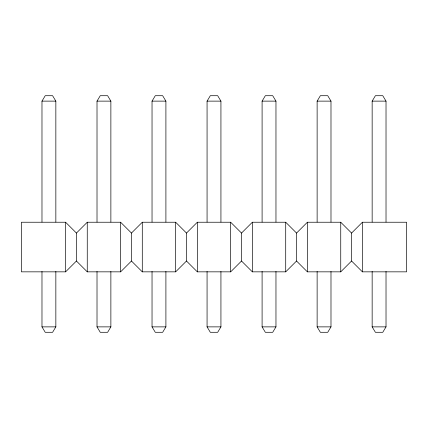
<?xml version="1.0" encoding="UTF-8"?>
<svg xmlns="http://www.w3.org/2000/svg" width="428" height="428" viewBox="0 0 428 428"><rect width="100%" height="100%" fill="white"/><g stroke="black" fill="none" stroke-linecap="round" stroke-linejoin="round"><path stroke-width="0.64" d="M41.981 222.014L41.981 101.126L45.229 95.712L52.596 95.712L55.849 101.126L55.849 222.014M97.012 222.014L97.012 101.126L100.259 95.712L107.626 95.712L110.873 101.126L110.873 222.014M152.036 222.014L152.036 101.126L155.289 95.712L162.656 95.712L165.904 101.126L165.904 222.014M55.849 271.438L55.849 326.874L52.596 332.289L45.229 332.289L41.981 326.874L41.981 271.438M207.066 222.014L207.066 101.126L210.319 95.712L217.681 95.712L220.934 101.126L220.934 222.014M110.873 271.438L110.873 326.874L107.626 332.289L100.259 332.289L97.012 326.874L97.012 271.438M262.096 222.014L262.096 101.126L265.344 95.712L272.711 95.712L275.964 101.126L275.964 222.014M165.904 271.438L165.904 326.874L162.656 332.289L155.289 332.289L152.036 326.874L152.036 271.438M317.127 222.014L317.127 101.126L320.374 95.712L327.741 95.712L330.988 101.126L330.988 222.014M220.934 271.438L220.934 326.874L217.681 332.289L210.319 332.289L207.066 326.874L207.066 271.438M372.151 222.014L372.151 101.126L375.404 95.712L382.771 95.712L386.019 101.126L386.019 222.014M275.964 271.438L275.964 326.874L272.711 332.289L265.344 332.289L262.096 326.874L262.096 271.438M330.988 271.438L330.988 326.874L327.741 332.289L320.374 332.289L317.127 326.874L317.127 271.438M386.019 271.438L386.019 326.874L382.771 332.289L375.404 332.289L372.151 326.874L372.151 271.438M76.43 233.067L87.258 222.234L120.626 222.234L131.455 233.067L131.455 261.01L120.626 271.844L87.258 271.844L76.43 261.01L76.43 233.067L65.596 222.234L21.4 222.234L21.4 271.844L65.596 271.844L76.43 261.01M131.455 233.067L142.289 222.234L175.651 222.234L186.485 233.067L186.485 261.01L197.319 271.844L230.681 271.844L241.515 261.01L241.515 233.067L230.681 222.234L197.319 222.234L186.485 233.067M131.455 261.01L142.289 271.844L175.651 271.844L186.485 261.01M241.515 233.067L252.349 222.234L285.711 222.234L296.545 233.067L296.545 261.01L285.711 271.844L252.349 271.844L241.515 261.01M296.545 233.067L307.374 222.234L340.742 222.234L351.57 233.067L351.57 261.01L362.404 271.844L406.6 271.844L406.6 222.234L362.404 222.234L351.57 233.067M296.545 261.01L307.374 271.844L340.742 271.844L351.57 261.01M41.981 101.126L55.849 101.126M97.012 101.126L110.873 101.126M152.036 101.126L165.904 101.126M207.066 101.126L220.934 101.126M262.096 101.126L275.964 101.126M317.127 101.126L330.988 101.126M372.151 101.126L386.019 101.126M41.981 326.874L55.849 326.874M97.012 326.874L110.873 326.874M152.036 326.874L165.904 326.874M207.066 326.874L220.934 326.874M262.096 326.874L275.964 326.874M317.127 326.874L330.988 326.874M372.151 326.874L386.019 326.874M362.404 222.234L362.404 271.844M340.742 222.234L340.742 271.844M307.374 222.234L307.374 271.844M285.711 222.234L285.711 271.844M252.349 222.234L252.349 271.844M230.681 222.234L230.681 271.844M197.319 222.234L197.319 271.844M175.651 222.234L175.651 271.844M142.289 222.234L142.289 271.844M120.626 222.234L120.626 271.844M87.258 222.234L87.258 271.844M65.596 222.234L65.596 271.844"/></g></svg>
